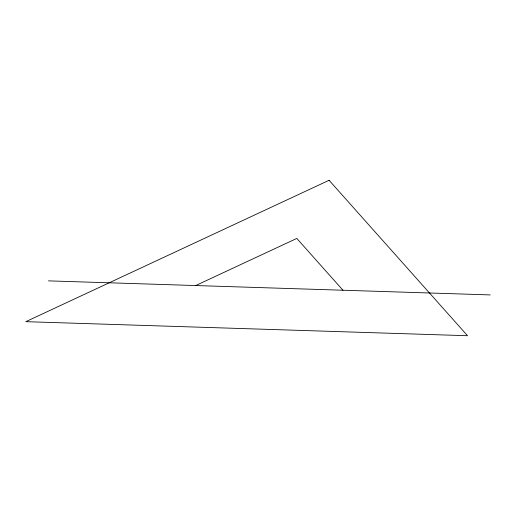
<?xml version="1.0" encoding="UTF-8"?>
<svg xmlns="http://www.w3.org/2000/svg" width="516" height="516" viewBox="0 0 516 516"><rect width="100%" height="100%" fill="white"/><g stroke="black" fill="none" stroke-linecap="round" stroke-linejoin="round"><path stroke-width="0.77" d="M195.706 285.548L296.803 238.418L342.953 290.231M48.459 280.865L490.2 294.92M329.085 180.278L25.8 321.668L467.541 335.723L329.085 180.278"/></g></svg>
